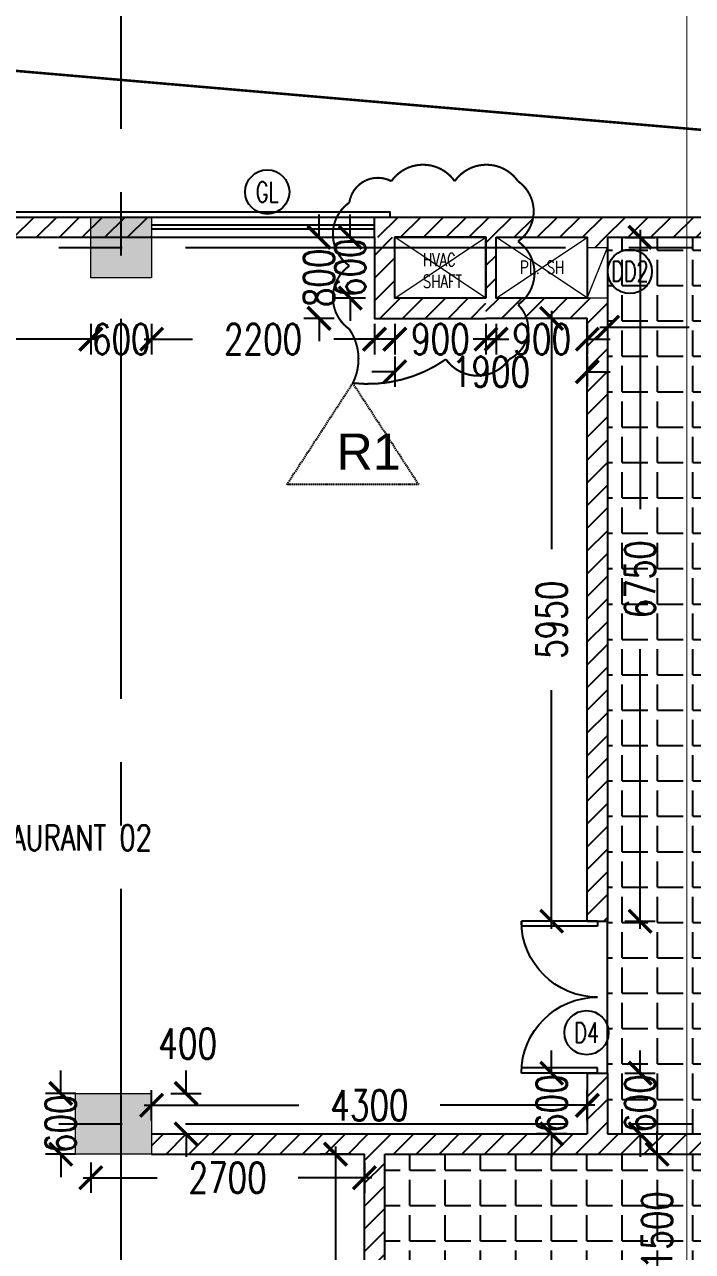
# Model space of a CAD drawing. Header units: millimetres. Extents: x -2076597 to 16308595, y -4402071 to 17875273.
# Drawn here: x -2043102 to -2036510, y -4208771 to -4196661 of the extents above; entities that cross this region are included whole.
import ezdxf
from ezdxf.enums import TextEntityAlignment as Align
from ezdxf.lldxf.tags import DXFTag

# ---------------------------------------------------------------- set-up
doc = ezdxf.new("R2010")
doc.units = ezdxf.units.MM
for name, pattern in [('CENTER', [50.8, 31.75, -6.35, 6.35, -6.35]), ('CENTER2', [1.125, 0.75, -0.125, 0.125, -0.125]), ('DASHDOT', [1, 0.5, -0.25, 0, -0.25]), ('DASHED', [19.05, 12.7, -6.35])]:
    doc.linetypes.add(name, pattern=pattern)
for name, color, linetype, lineweight in [('A- GLAZING', 5, 'Continuous', 9), ('A- LIGHT LINE', 8, 'Continuous', 9), ('A- REF LINES', 5, 'Continuous', 9), ('A- SHAFT', 8, 'Continuous', 9), ('A-COL HATCH', 252, 'Continuous', 9), ('A-DETL-GENF', 92, 'Continuous', 9), ('A-ELEV FINEWALL', 6, 'Continuous', 9), ('S-COL HATCH', 251, 'Continuous', 9), ('S-COLS', 7, 'Continuous', 9)]:
    doc.layers.add(name, color=color, linetype=linetype, lineweight=lineweight)
for name, color, linetype in [('A-DIMS', 4, 'Continuous'), ('a-door', 1, 'Continuous'), ('A-GRID', 8, 'CENTER'), ('A-PARAPET WALL', 4, 'Continuous'), ('A-REV CLOUD', 2, 'DASHED'), ('A-SCHED', 1, 'Continuous'), ('A-SETBACK', 3, 'Continuous'), ('A-SLAB SINING', 252, 'Continuous'), ('A-SLABS', 1, 'Continuous'), ('A-TXTROOM', 3, 'Continuous'), ('A-WALL', 2, 'Continuous'), ('A-WALL HATCH', 8, 'Continuous'), ('S-GRID', 252, 'CENTER2')]:
    doc.layers.add(name, color=color, linetype=linetype)
doc.styles.add('ARIAL', font='arial.ttf')
doc.styles.add('ROMANS', font='romans.shx', dxfattribs={"width": 0.75})
tags = doc.linetypes.add('Sheet-A1-BLOCK-12$0$DASHDOT2', pattern=[0.5, 0.25, -0.125, 0, -0.125]).pattern_tags.tags
tags[10:11] = [DXFTag(74, 4), DXFTag(75, 0), DXFTag(340, '0'), DXFTag(46, 1.0), DXFTag(50, 0.0), DXFTag(44, 0.0), DXFTag(45, 0.0)]
tags[8:9] = [DXFTag(74, 4), DXFTag(75, 0), DXFTag(340, '0'), DXFTag(46, 1.0), DXFTag(50, 0.0), DXFTag(44, 0.0), DXFTag(45, 0.0)]
tags[6:7] = [DXFTag(74, 4), DXFTag(75, 0), DXFTag(340, '0'), DXFTag(46, 1.0), DXFTag(50, 0.0), DXFTag(44, 0.0), DXFTag(45, 0.0)]
tags[4:5] = [DXFTag(74, 4), DXFTag(75, 0), DXFTag(340, '0'), DXFTag(46, 1.0), DXFTag(50, 0.0), DXFTag(44, 0.0), DXFTag(45, 0.0)]
doc.dimstyles.new('DIMM-100', dxfattribs={"dimscale": 150, "dimtxt": 2, "dimasz": 1.5, "dimexe": 1, "dimexo": 0, "dimgap": 2, "dimtad": 0, "dimtoh": 1, "dimdec": 0, "dimzin": 0, "dimdsep": 46, "dimtxsty": 'ROMANS', "dimblk": 'ARCHTICK', "dimcen": 1.5, "dimdle": 0.5, "dimclrd": 8, "dimclre": 8, "dimclrt": 256, "dimazin": 0, "dimtfac": 1, "dimtdec": 0, "dimtix": 1, "dimtofl": 0, "dimtmove": 2, "dimatfit": 3, "dimldrblk": 'DOT', "dimfxl": 0, "dimtolj": 1, "dimtzin": 0, "dimarcsym": 0})
pattern_1 = [(45, (-2740619.58, -3139859.15), (-112.253202, 112.253202), [])]

# ---------------------------------------------------------------- blocks, each defined once
blk = doc.blocks.new('shafts')
at = {"layer": 'A- SHAFT'}
for p, q in [((702172, -978270), (703072, -977670)), ((703072, -978270), (702172, -977670))]:
    blk.add_line(p, q, dxfattribs=at)
blk.add_lwpolyline([(702172, -978270), (703072, -978270), (703072, -977670), (702172, -977670)], close=True, dxfattribs=at)
at = {"layer": 'A-TXTROOM', "insert": (702407, -977904, 0), "char_height": 128, "width": 1088.76, "attachment_point": 1, "style": 'ROMANS'}
blk.add_mtext('PL. SH', dxfattribs=at)
blk = doc.blocks.new('Family - ___-240295-0_ ground floor')
at = {"layer": 'A-SETBACK', "linetype": 'DASHDOT', "lineweight": -2, "ltscale": 2000, "const_width": 25}
blk.add_lwpolyline([(76480, 233663), (47866, 236124), (29166, 193452), (70915, 193452)], close=True, dxfattribs=at)
blk = doc.blocks.new('Double-Flush - 1500 2-565315-1_ first floor')
at = {"layer": 'a-door'}
for p, q in [((-750, 850), (-699, 850)), ((-750, 100), (-750, 850)), ((-699, 100), (-699, 850)), ((699, 100), (699, 848)), ((750, 100), (750, 850)), ((-750, 100), (-699, 100)), ((750, 100), (699, 100))]:
    blk.add_line(p, q, dxfattribs=at)
for centre, start, end in [((-750, 100), 0, 90), ((750, 100), 90, 180)]:
    blk.add_arc(centre, 750, start, end, dxfattribs=at)
blk = doc.blocks.new('_ArchTick')
at = {"color": 0, "linetype": 'ByBlock', "const_width": 0.15}
blk.add_lwpolyline([(-0.5, -0.5), (0.5, 0.5)], dxfattribs=at)
blk = doc.blocks.new('*D524')
at = {"layer": 'A-DIMS', "color": 8, "lineweight": -2, "transparency": 16777216}
for p, q in [((-2036859, -4207811), (-2036859, -4207586)), ((-2036709, -4207811), (-2037009, -4207811)), ((-2036709, -4209311), (-2037009, -4209311)), ((-2036859, -4209311), (-2036859, -4209536))]:
    blk.add_line(p, q, dxfattribs=at)
at = {"layer": 'Defpoints', "color": 0, "transparency": 16777216}
for p in [(-2036859, -4207811), (-2036548, -4207811), (-2036548, -4209311)]:
    blk.add_point(p, dxfattribs=at)
at = {"layer": 'A-DIMS', "color": 8, "lineweight": -2, "transparency": 16777216, "xscale": 225, "yscale": 225, "zscale": 225}
for p, rotation in [((-2036859, -4207811), 270), ((-2036859, -4209311), 90)]:
    blk.add_blockref('_ArchTick', p, dxfattribs=dict(at, rotation=rotation))
at = {"layer": 'A-DIMS', "transparency": 16777216, "insert": (-2036859, -4208561), "char_height": 300, "attachment_point": 5, "rotation": 90, "style": 'ROMANS'}
blk.add_mtext('\\A1;1500', dxfattribs=at)
blk = doc.blocks.new('_Dot')
at = {"color": 0, "linetype": 'ByBlock', "lineweight": -2}
blk.add_line((-0.5, 0), (-1, 0), dxfattribs=at)
at = {"color": 0, "linetype": 'ByBlock', "const_width": 0.5}
blk.add_lwpolyline([(-0.25, 0, 1), (0.25, 0, 1)], format="xyb", close=True, dxfattribs=at)
blk = doc.blocks.new('*D536')
at = {"layer": 'A-DIMS', "color": 8, "lineweight": -2, "transparency": 16777216}
for p, q in [((-2037348, -4199499), (-2037348, -4199799)), ((-2034348, -4199499), (-2034348, -4199799)), ((-2037423, -4199649), (-2036544, -4199649)), ((-2034273, -4199649), (-2035151, -4199649))]:
    blk.add_line(p, q, dxfattribs=at)
at = {"layer": 'Defpoints', "color": 0, "transparency": 16777216}
for p in [(-2037348, -4198761), (-2034348, -4198761), (-2037348, -4199649)]:
    blk.add_point(p, dxfattribs=at)
at = {"layer": 'A-DIMS', "color": 8, "lineweight": -2, "transparency": 16777216, "xscale": 225, "yscale": 225, "zscale": 225, "rotation": 180}
blk.add_blockref('_ArchTick', (-2037348, -4199649), dxfattribs=at)
at = {"layer": 'A-DIMS', "color": 8, "lineweight": -2, "transparency": 16777216, "xscale": 225, "yscale": 225, "zscale": 225}
blk.add_blockref('_ArchTick', (-2034348, -4199649), dxfattribs=at)
at = {"layer": 'A-DIMS', "transparency": 16777216, "insert": (-2035848, -4199649), "char_height": 300, "attachment_point": 5, "style": 'ROMANS'}
blk.add_mtext('\\A1;3000', dxfattribs=at)
blk = doc.blocks.new('*D537')
at = {"layer": 'A-DIMS', "color": 8, "lineweight": -2, "transparency": 16777216}
for p, q in [((-2037027, -4198686), (-2037027, -4201444)), ((-2037177, -4198761), (-2036877, -4198761)), ((-2037027, -4205586), (-2037027, -4202827)), ((-2037177, -4205511), (-2036877, -4205511))]:
    blk.add_line(p, q, dxfattribs=at)
at = {"layer": 'Defpoints', "color": 0, "transparency": 16777216}
for p in [(-2037348, -4198761), (-2037348, -4205511), (-2037027, -4205511)]:
    blk.add_point(p, dxfattribs=at)
at = {"layer": 'A-DIMS', "color": 8, "lineweight": -2, "transparency": 16777216, "xscale": 225, "yscale": 225, "zscale": 225}
for p, rotation in [((-2037027, -4198761), 90), ((-2037027, -4205511), 270)]:
    blk.add_blockref('_ArchTick', p, dxfattribs=dict(at, rotation=rotation))
at = {"layer": 'A-DIMS', "transparency": 16777216, "insert": (-2037027, -4202136), "char_height": 300, "attachment_point": 5, "rotation": 90, "style": 'ROMANS'}
blk.add_mtext('\\A1;6750', dxfattribs=at)
blk = doc.blocks.new('SOP')
at = {"layer": 'A-SCHED', "color": 8}
blk.add_circle((0, 0), 218, dxfattribs=at)
at = {"layer": 'A-SCHED', "style": 'ROMANS', "width": 0.7}
blk.add_attdef('D2', text='', height=200, dxfattribs=at).set_placement((0, 0), align=Align.MIDDLE_CENTER)
blk = doc.blocks.new('*D538')
at = {"layer": 'A-DIMS', "color": 8, "lineweight": -2, "transparency": 16777216}
for p, q in [((-2037027, -4207011), (-2037027, -4206786)), ((-2037177, -4207011), (-2036877, -4207011)), ((-2037177, -4207611), (-2036877, -4207611)), ((-2037027, -4207611), (-2037027, -4207836))]:
    blk.add_line(p, q, dxfattribs=at)
at = {"layer": 'Defpoints', "color": 0, "transparency": 16777216}
for p in [(-2037348, -4207011), (-2037027, -4207011), (-2037348, -4207611)]:
    blk.add_point(p, dxfattribs=at)
at = {"layer": 'A-DIMS', "color": 8, "lineweight": -2, "transparency": 16777216, "xscale": 225, "yscale": 225, "zscale": 225}
for p, rotation in [((-2037027, -4207011), 270), ((-2037027, -4207611), 90)]:
    blk.add_blockref('_ArchTick', p, dxfattribs=dict(at, rotation=rotation))
at = {"layer": 'A-DIMS', "transparency": 16777216, "insert": (-2037027, -4207311), "char_height": 300, "attachment_point": 5, "rotation": 90, "style": 'ROMANS'}
blk.add_mtext('\\A1;600', dxfattribs=at)
blk = doc.blocks.new('*D568')
at = {"layer": 'A-DIMS', "color": 8, "lineweight": -2, "transparency": 16777216}
for p, q in [((-2037900, -4207011), (-2037900, -4206786)), ((-2037750, -4207011), (-2038050, -4207011)), ((-2037750, -4207611), (-2038050, -4207611)), ((-2037900, -4207611), (-2037900, -4207836))]:
    blk.add_line(p, q, dxfattribs=at)
at = {"layer": 'Defpoints', "color": 0, "transparency": 16777216}
for p in [(-2037900, -4207011), (-2037548, -4207011), (-2037548, -4207611)]:
    blk.add_point(p, dxfattribs=at)
at = {"layer": 'A-DIMS', "color": 8, "lineweight": -2, "transparency": 16777216, "xscale": 225, "yscale": 225, "zscale": 225}
for p, rotation in [((-2037900, -4207011), 270), ((-2037900, -4207611), 90)]:
    blk.add_blockref('_ArchTick', p, dxfattribs=dict(at, rotation=rotation))
at = {"layer": 'A-DIMS', "transparency": 16777216, "insert": (-2037900, -4207311), "char_height": 300, "attachment_point": 5, "rotation": 90, "style": 'ROMANS'}
blk.add_mtext('\\A1;600', dxfattribs=at)
blk = doc.blocks.new('*D180')
at = {"layer": 'A-DIMS', "color": 8, "lineweight": -2, "transparency": 16777216}
for p, q in [((-2041848, -4199616), (-2041848, -4199916)), ((-2039648, -4199616), (-2039648, -4199916)), ((-2041923, -4199766), (-2041444, -4199766)), ((-2039573, -4199766), (-2040051, -4199766))]:
    blk.add_line(p, q, dxfattribs=at)
at = {"layer": 'Defpoints', "color": 0, "transparency": 16777216}
for p in [(-2041848, -4198761), (-2039648, -4198761), (-2041848, -4199766)]:
    blk.add_point(p, dxfattribs=at)
at = {"layer": 'A-DIMS', "color": 8, "lineweight": -2, "transparency": 16777216, "xscale": 225, "yscale": 225, "zscale": 225, "rotation": 180}
blk.add_blockref('_ArchTick', (-2041848, -4199766), dxfattribs=at)
at = {"layer": 'A-DIMS', "color": 8, "lineweight": -2, "transparency": 16777216, "xscale": 225, "yscale": 225, "zscale": 225}
blk.add_blockref('_ArchTick', (-2039648, -4199766), dxfattribs=at)
at = {"layer": 'A-DIMS', "transparency": 16777216, "insert": (-2040748, -4199766), "char_height": 300, "attachment_point": 5, "style": 'ROMANS'}
blk.add_mtext('\\A1;2200', dxfattribs=at)
blk = doc.blocks.new('*D181')
at = {"layer": 'A-DIMS', "color": 8, "lineweight": -2, "transparency": 16777216}
for p, q in [((-2042448, -4199616), (-2042448, -4199916)), ((-2041848, -4199616), (-2041848, -4199916)), ((-2042448, -4199766), (-2042673, -4199766)), ((-2041848, -4199766), (-2041623, -4199766))]:
    blk.add_line(p, q, dxfattribs=at)
at = {"layer": 'Defpoints', "color": 0, "transparency": 16777216}
for p in [(-2042448, -4199161), (-2041848, -4199161), (-2042448, -4199766)]:
    blk.add_point(p, dxfattribs=at)
at = {"layer": 'A-DIMS', "color": 8, "lineweight": -2, "transparency": 16777216, "xscale": 225, "yscale": 225, "zscale": 225}
blk.add_blockref('_ArchTick', (-2042448, -4199766), dxfattribs=at)
at = {"layer": 'A-DIMS', "color": 8, "lineweight": -2, "transparency": 16777216, "xscale": 225, "yscale": 225, "zscale": 225, "rotation": 180}
blk.add_blockref('_ArchTick', (-2041848, -4199766), dxfattribs=at)
at = {"layer": 'A-DIMS', "transparency": 16777216, "insert": (-2042148, -4199766), "char_height": 300, "attachment_point": 5, "style": 'ROMANS'}
blk.add_mtext('\\A1;600', dxfattribs=at)
blk = doc.blocks.new('*D569')
at = {"layer": 'A-DIMS', "color": 8, "lineweight": -2, "transparency": 16777216}
for p, q in [((-2045901, -4199616), (-2045901, -4199916)), ((-2042448, -4199616), (-2042448, -4199916)), ((-2045976, -4199766), (-2044871, -4199766)), ((-2042373, -4199766), (-2043478, -4199766))]:
    blk.add_line(p, q, dxfattribs=at)
at = {"layer": 'Defpoints', "color": 0, "transparency": 16777216}
for p in [(-2045901, -4198761), (-2042448, -4198761), (-2042448, -4199766)]:
    blk.add_point(p, dxfattribs=at)
at = {"layer": 'A-DIMS', "color": 8, "lineweight": -2, "transparency": 16777216, "xscale": 225, "yscale": 225, "zscale": 225, "rotation": 180}
blk.add_blockref('_ArchTick', (-2045901, -4199766), dxfattribs=at)
at = {"layer": 'A-DIMS', "color": 8, "lineweight": -2, "transparency": 16777216, "xscale": 225, "yscale": 225, "zscale": 225}
blk.add_blockref('_ArchTick', (-2042448, -4199766), dxfattribs=at)
at = {"layer": 'A-DIMS', "transparency": 16777216, "insert": (-2044174, -4199766), "char_height": 300, "attachment_point": 5, "style": 'ROMANS'}
blk.add_mtext('\\A1;3453', dxfattribs=at)
blk = doc.blocks.new('*D575')
at = {"layer": 'A-DIMS', "color": 8, "lineweight": -2, "transparency": 16777216}
for p, q in [((-2041848, -4207478), (-2041848, -4207178)), ((-2037548, -4207478), (-2037548, -4207178)), ((-2041923, -4207328), (-2040394, -4207328)), ((-2037473, -4207328), (-2039001, -4207328))]:
    blk.add_line(p, q, dxfattribs=at)
at = {"layer": 'Defpoints', "color": 0, "transparency": 16777216}
for p in [(-2041848, -4207328), (-2041848, -4207611), (-2037548, -4207611)]:
    blk.add_point(p, dxfattribs=at)
at = {"layer": 'A-DIMS', "color": 8, "lineweight": -2, "transparency": 16777216, "xscale": 225, "yscale": 225, "zscale": 225, "rotation": 180}
blk.add_blockref('_ArchTick', (-2041848, -4207328), dxfattribs=at)
at = {"layer": 'A-DIMS', "color": 8, "lineweight": -2, "transparency": 16777216, "xscale": 225, "yscale": 225, "zscale": 225}
blk.add_blockref('_ArchTick', (-2037548, -4207328), dxfattribs=at)
at = {"layer": 'A-DIMS', "transparency": 16777216, "insert": (-2039698, -4207328), "char_height": 300, "attachment_point": 5, "style": 'ROMANS'}
blk.add_mtext('\\A1;4300', dxfattribs=at)
blk = doc.blocks.new('*D576')
at = {"layer": 'A-DIMS', "color": 8, "lineweight": -2, "transparency": 16777216}
for p, q in [((-2041508, -4207211), (-2041508, -4206986)), ((-2041658, -4207211), (-2041358, -4207211)), ((-2041658, -4207611), (-2041358, -4207611)), ((-2041508, -4207611), (-2041508, -4207836))]:
    blk.add_line(p, q, dxfattribs=at)
at = {"layer": 'Defpoints', "color": 0, "transparency": 16777216}
for p in [(-2041848, -4207211), (-2041508, -4207211), (-2041848, -4207611)]:
    blk.add_point(p, dxfattribs=at)
at = {"layer": 'A-DIMS', "color": 8, "lineweight": -2, "transparency": 16777216, "xscale": 225, "yscale": 225, "zscale": 225}
for p, rotation in [((-2041508, -4207211), 270), ((-2041508, -4207611), 90)]:
    blk.add_blockref('_ArchTick', p, dxfattribs=dict(at, rotation=rotation))
at = {"layer": 'A-DIMS', "transparency": 16777216, "insert": (-2041492, -4206720), "char_height": 300, "attachment_point": 5, "style": 'ROMANS'}
blk.add_mtext('\\A1;400', dxfattribs=at)
blk = doc.blocks.new('*D182')
at = {"layer": 'A-DIMS', "color": 8, "lineweight": -2, "transparency": 16777216}
for p, q in [((-2042745, -4207211), (-2042745, -4206986)), ((-2042595, -4207211), (-2042895, -4207211)), ((-2042595, -4207811), (-2042895, -4207811)), ((-2042745, -4207811), (-2042745, -4208036))]:
    blk.add_line(p, q, dxfattribs=at)
at = {"layer": 'Defpoints', "color": 0, "transparency": 16777216}
for p in [(-2042448, -4207211), (-2042745, -4207811), (-2042448, -4207811)]:
    blk.add_point(p, dxfattribs=at)
at = {"layer": 'A-DIMS', "color": 8, "lineweight": -2, "transparency": 16777216, "xscale": 225, "yscale": 225, "zscale": 225}
for p, rotation in [((-2042745, -4207211), 270), ((-2042745, -4207811), 90)]:
    blk.add_blockref('_ArchTick', p, dxfattribs=dict(at, rotation=rotation))
at = {"layer": 'A-DIMS', "transparency": 16777216, "insert": (-2042745, -4207511), "char_height": 300, "attachment_point": 5, "rotation": 90, "style": 'ROMANS'}
blk.add_mtext('\\A1;600', dxfattribs=at)
blk = doc.blocks.new('*D577')
at = {"layer": 'A-DIMS', "color": 8, "lineweight": -2, "transparency": 16777216}
for p, q in [((-2042448, -4207893), (-2042448, -4208193)), ((-2039748, -4207893), (-2039748, -4208193)), ((-2042523, -4208043), (-2041794, -4208043)), ((-2039673, -4208043), (-2040401, -4208043))]:
    blk.add_line(p, q, dxfattribs=at)
at = {"layer": 'Defpoints', "color": 0, "transparency": 16777216}
for p in [(-2042448, -4207811), (-2039748, -4207811), (-2039748, -4208043)]:
    blk.add_point(p, dxfattribs=at)
at = {"layer": 'A-DIMS', "color": 8, "lineweight": -2, "transparency": 16777216, "xscale": 225, "yscale": 225, "zscale": 225, "rotation": 180}
blk.add_blockref('_ArchTick', (-2042448, -4208043), dxfattribs=at)
at = {"layer": 'A-DIMS', "color": 8, "lineweight": -2, "transparency": 16777216, "xscale": 225, "yscale": 225, "zscale": 225}
blk.add_blockref('_ArchTick', (-2039748, -4208043), dxfattribs=at)
at = {"layer": 'A-DIMS', "transparency": 16777216, "insert": (-2041098, -4208043), "char_height": 300, "attachment_point": 5, "style": 'ROMANS'}
blk.add_mtext('\\A1;2700', dxfattribs=at)
blk = doc.blocks.new('*D578')
at = {"layer": 'A-DIMS', "color": 8, "lineweight": -2, "transparency": 16777216}
for p, q in [((-2039883, -4207811), (-2040183, -4207811)), ((-2040033, -4207736), (-2040033, -4210064)), ((-2040033, -4213786), (-2040033, -4211457)), ((-2039883, -4213711), (-2040183, -4213711))]:
    blk.add_line(p, q, dxfattribs=at)
at = {"layer": 'Defpoints', "color": 0, "transparency": 16777216}
for p in [(-2039748, -4207811), (-2040033, -4213711), (-2039748, -4213711)]:
    blk.add_point(p, dxfattribs=at)
at = {"layer": 'A-DIMS', "color": 8, "lineweight": -2, "transparency": 16777216, "xscale": 225, "yscale": 225, "zscale": 225}
for p, rotation in [((-2040033, -4207811), 90), ((-2040033, -4213711), 270)]:
    blk.add_blockref('_ArchTick', p, dxfattribs=dict(at, rotation=rotation))
at = {"layer": 'A-DIMS', "transparency": 16777216, "insert": (-2040033, -4210761), "char_height": 300, "attachment_point": 5, "rotation": 90, "style": 'ROMANS'}
blk.add_mtext('\\A1;5900', dxfattribs=at)
blk = doc.blocks.new('COLUMN 1')
at = {"layer": 'A-COL HATCH'}
for points in [[(694486.2, -986424.1), (693886.2, -986424.1), (693886.2, -985824.1), (694486.2, -985824.1)], [(694486.2, -995074.1), (693736.2, -995074.1), (693736.2, -994474.1), (694486.2, -994474.1)]]:
    blk.add_hatch(color=256, dxfattribs=at).paths.add_polyline_path(points)
at = {"layer": 'S-COL HATCH'}
blk.add_hatch(color=256, dxfattribs=at).paths.add_polyline_path([(694486.2, -986424.1), (693886.2, -986424.1), (693886.2, -985824.1), (694486.2, -985824.1)])
at = {"layer": 'S-COLS'}
for points in [[(694486.2, -986424.1), (693886.2, -986424.1), (693886.2, -985824.1), (694486.2, -985824.1)], [(694486.2, -986424.1), (693886.2, -986424.1), (693886.2, -985824.1), (694486.2, -985824.1)], [(694486.2, -995074.1), (693736.2, -995074.1), (693736.2, -994474.1), (694486.2, -994474.1)]]:
    blk.add_lwpolyline(points, close=True, dxfattribs=at)
at = {"layer": 'S-GRID', "ltscale": 5000}
for p, q in [((694186.2, -1035578.8), (694186.2, -974750.2)), ((661071.4, -986124.1), (726350.7, -986124.1)), ((661071.4, -994774.1), (726350.7, -994774.1))]:
    blk.add_line(p, q, dxfattribs=at)
blk = doc.blocks.new('SEC LINES')
at = {"layer": 'A-ELEV FINEWALL', "color": 7, "linetype": 'Sheet-A1-BLOCK-12$0$DASHDOT2', "ltscale": 4000, "const_width": 10}
blk.add_lwpolyline([(-3838666, -18329573), (-3838666, -18385694)], dxfattribs=at)
blk = doc.blocks.new('*D371')
at = {"layer": 'A-DIMS', "color": 8, "lineweight": -2, "transparency": 16777216}
for p, q in [((-2037750, -4199561), (-2038050, -4199561)), ((-2037900, -4199486), (-2037900, -4201839)), ((-2037900, -4205586), (-2037900, -4203232)), ((-2037750, -4205511), (-2038050, -4205511))]:
    blk.add_line(p, q, dxfattribs=at)
at = {"layer": 'Defpoints', "color": 0, "transparency": 16777216}
for p in [(-2037900, -4199561), (-2037548, -4199561), (-2037548, -4205511)]:
    blk.add_point(p, dxfattribs=at)
at = {"layer": 'A-DIMS', "color": 8, "lineweight": -2, "transparency": 16777216, "xscale": 225, "yscale": 225, "zscale": 225}
for p, rotation in [((-2037900, -4199561), 90), ((-2037900, -4205511), 270)]:
    blk.add_blockref('_ArchTick', p, dxfattribs=dict(at, rotation=rotation))
at = {"layer": 'A-DIMS', "transparency": 16777216, "insert": (-2037900, -4202536), "char_height": 300, "attachment_point": 5, "rotation": 90, "style": 'ROMANS'}
blk.add_mtext('\\A1;5950', dxfattribs=at)
blk = doc.blocks.new('*D372')
at = {"layer": 'A-DIMS', "color": 8, "lineweight": -2, "transparency": 16777216}
for p, q in [((-2039448, -4199616), (-2039448, -4199916)), ((-2038548, -4199616), (-2038548, -4199916)), ((-2039448, -4199766), (-2039673, -4199766)), ((-2038548, -4199766), (-2038323, -4199766))]:
    blk.add_line(p, q, dxfattribs=at)
at = {"layer": 'Defpoints', "color": 0, "transparency": 16777216}
for p in [(-2039448, -4199361), (-2038548, -4199361), (-2039448, -4199766)]:
    blk.add_point(p, dxfattribs=at)
at = {"layer": 'A-DIMS', "color": 8, "lineweight": -2, "transparency": 16777216, "xscale": 225, "yscale": 225, "zscale": 225}
blk.add_blockref('_ArchTick', (-2039448, -4199766), dxfattribs=at)
at = {"layer": 'A-DIMS', "color": 8, "lineweight": -2, "transparency": 16777216, "xscale": 225, "yscale": 225, "zscale": 225, "rotation": 180}
blk.add_blockref('_ArchTick', (-2038548, -4199766), dxfattribs=at)
at = {"layer": 'A-DIMS', "transparency": 16777216, "insert": (-2038998, -4199766), "char_height": 300, "attachment_point": 5, "style": 'ROMANS'}
blk.add_mtext('\\A1;900', dxfattribs=at)
blk = doc.blocks.new('*D373')
at = {"layer": 'A-DIMS', "color": 8, "lineweight": -2, "transparency": 16777216}
for p, q in [((-2039888, -4198761), (-2039888, -4198536)), ((-2039738, -4198761), (-2040038, -4198761)), ((-2039738, -4199361), (-2040038, -4199361)), ((-2039888, -4199361), (-2039888, -4199586))]:
    blk.add_line(p, q, dxfattribs=at)
at = {"layer": 'Defpoints', "color": 0, "transparency": 16777216}
for p in [(-2039888, -4198761), (-2039448, -4198761), (-2039448, -4199361)]:
    blk.add_point(p, dxfattribs=at)
at = {"layer": 'A-DIMS', "color": 8, "lineweight": -2, "transparency": 16777216, "xscale": 225, "yscale": 225, "zscale": 225}
for p, rotation in [((-2039888, -4198761), 270), ((-2039888, -4199361), 90)]:
    blk.add_blockref('_ArchTick', p, dxfattribs=dict(at, rotation=rotation))
at = {"layer": 'A-DIMS', "transparency": 16777216, "insert": (-2039888, -4199061), "char_height": 300, "attachment_point": 5, "rotation": 90, "style": 'ROMANS'}
blk.add_mtext('\\A1;600', dxfattribs=at)
blk = doc.blocks.new('*D374')
at = {"layer": 'A-DIMS', "color": 8, "lineweight": -2, "transparency": 16777216}
for p, q in [((-2038448, -4199616), (-2038448, -4199916)), ((-2037548, -4199616), (-2037548, -4199916)), ((-2038448, -4199766), (-2038673, -4199766)), ((-2037548, -4199766), (-2037323, -4199766))]:
    blk.add_line(p, q, dxfattribs=at)
at = {"layer": 'Defpoints', "color": 0, "transparency": 16777216}
for p in [(-2038448, -4199361), (-2037548, -4199361), (-2037548, -4199766)]:
    blk.add_point(p, dxfattribs=at)
at = {"layer": 'A-DIMS', "color": 8, "lineweight": -2, "transparency": 16777216, "xscale": 225, "yscale": 225, "zscale": 225}
blk.add_blockref('_ArchTick', (-2038448, -4199766), dxfattribs=at)
at = {"layer": 'A-DIMS', "color": 8, "lineweight": -2, "transparency": 16777216, "xscale": 225, "yscale": 225, "zscale": 225, "rotation": 180}
blk.add_blockref('_ArchTick', (-2037548, -4199766), dxfattribs=at)
at = {"layer": 'A-DIMS', "transparency": 16777216, "insert": (-2037998, -4199766), "char_height": 300, "attachment_point": 5, "style": 'ROMANS'}
blk.add_mtext('\\A1;900', dxfattribs=at)
blk = doc.blocks.new('*D375')
at = {"layer": 'A-DIMS', "color": 8, "lineweight": -2, "transparency": 16777216}
for p, q in [((-2039448, -4199938), (-2039448, -4200238)), ((-2037548, -4199938), (-2037548, -4200238)), ((-2039448, -4200088), (-2039673, -4200088)), ((-2037548, -4200088), (-2037323, -4200088))]:
    blk.add_line(p, q, dxfattribs=at)
at = {"layer": 'Defpoints', "color": 0, "transparency": 16777216}
for p in [(-2039448, -4199361), (-2037548, -4199361), (-2039448, -4200088)]:
    blk.add_point(p, dxfattribs=at)
at = {"layer": 'A-DIMS', "color": 8, "lineweight": -2, "transparency": 16777216, "xscale": 225, "yscale": 225, "zscale": 225}
blk.add_blockref('_ArchTick', (-2039448, -4200088), dxfattribs=at)
at = {"layer": 'A-DIMS', "color": 8, "lineweight": -2, "transparency": 16777216, "xscale": 225, "yscale": 225, "zscale": 225, "rotation": 180}
blk.add_blockref('_ArchTick', (-2037548, -4200088), dxfattribs=at)
at = {"layer": 'A-DIMS', "transparency": 16777216, "insert": (-2038498, -4200088), "char_height": 300, "attachment_point": 5, "style": 'ROMANS'}
blk.add_mtext('\\A1;1900', dxfattribs=at)
blk = doc.blocks.new('*D376')
at = {"layer": 'A-DIMS', "color": 8, "lineweight": -2, "transparency": 16777216}
for p, q in [((-2040196, -4198761), (-2040196, -4198536)), ((-2040046, -4198761), (-2040346, -4198761)), ((-2040046, -4199561), (-2040346, -4199561)), ((-2040196, -4199561), (-2040196, -4199786))]:
    blk.add_line(p, q, dxfattribs=at)
at = {"layer": 'Defpoints', "color": 0, "transparency": 16777216}
for p in [(-2040196, -4198761), (-2039648, -4198761), (-2039648, -4199561)]:
    blk.add_point(p, dxfattribs=at)
at = {"layer": 'A-DIMS', "color": 8, "lineweight": -2, "transparency": 16777216, "xscale": 225, "yscale": 225, "zscale": 225}
for p, rotation in [((-2040196, -4198761), 270), ((-2040196, -4199561), 90)]:
    blk.add_blockref('_ArchTick', p, dxfattribs=dict(at, rotation=rotation))
at = {"layer": 'A-DIMS', "transparency": 16777216, "insert": (-2040196, -4199161), "char_height": 300, "attachment_point": 5, "rotation": 90, "style": 'ROMANS'}
blk.add_mtext('\\A1;800', dxfattribs=at)

msp = doc.modelspace()

# ---------------------------------------------------------------- hatches: boundary and pattern name
at = {"layer": 'A-SLAB SINING'}
h = msp.add_hatch(dxfattribs=at)
h.set_pattern_fill('ANGLE', color=256, scale=50)
h.set_pattern_definition([(0, (1802100.65, 14255482.13), (0, 349.25), [254, -95.25]), (90, (1802100.65, 14255482.13), (-349.25, 2e-14), [254, -95.25])])
h.paths.add_polyline_path([(-2037347.9, -4207610.5), (-2037347.9, -4198760.5), (-2033347.9, -4198760.5), (-2033347.9, -4207210.5), (-2034347.9, -4207210.5), (-2034347.9, -4207610.5)])
h = msp.add_hatch(dxfattribs=at)
h.set_pattern_fill('ANGLE', color=256, scale=50)
h.set_pattern_definition([(0, (1802100.65, 14255482.13), (0, 349.25), [254, -95.25]), (90, (1802100.65, 14255482.13), (-349.25, 2e-14), [254, -95.25])])
h.paths.add_polyline_path([(-2028447.9, -4213710.5), (-2039547.9, -4213710.5), (-2039547.9, -4207810.5), (-2028447.9, -4207810.5)])
h.paths.add_polyline_path([(-2031447.9, -4207810.5), (-2029597.9, -4207810.5), (-2029597.9, -4207110.5), (-2031447.9, -4207110.5)])
h.paths.add_polyline_path([(-2029597.9, -4209610.5), (-2028447.9, -4209610.5), (-2028447.9, -4207810.5), (-2029597.9, -4207810.5)])
at = {"layer": 'A-WALL HATCH'}
h = msp.add_hatch(dxfattribs=at)
h.set_pattern_fill('ANSI31', color=256, scale=50)
h.set_pattern_definition(pattern_1)
h.paths.add_polyline_path([(-2049570.9, -4207136.3), (-2049754.1, -4207056), (-2051058.6, -4210032.8), (-2050875.4, -4210113)])
h.paths.add_polyline_path([(-2045447.9, -4198760.5), (-2045447.9, -4198560.5), (-2046031.2, -4198560.5), (-2047345.9, -4201560.5), (-2047162.7, -4201640.8), (-2045900.5, -4198760.5)])
h.paths.add_polyline_path([(-2041847.9, -4198760.5), (-2041847.9, -4198560.5), (-2043247.9, -4198560.5), (-2043247.9, -4198760.5)])
h.paths.add_polyline_path([(-2039647.9, -4198560.5), (-2039647.9, -4198760.5), (-2033347.9, -4198760.5), (-2033347.9, -4205460.5), (-2028247.9, -4205460.5), (-2028247.9, -4205260.5), (-2033147.9, -4205260.5), (-2033147.9, -4198560.5)])
h = msp.add_hatch(dxfattribs=at)
h.set_pattern_fill('ANSI31', color=256, scale=50)
h.set_pattern_definition([(45, (1802100.65, 14255482.13), (-112.2532015, 112.2532015), [])])
h.paths.add_polyline_path([(-2038547.9, -4199360.5), (-2039447.9, -4199360.5), (-2039447.9, -4198760.5), (-2038547.9, -4198760.5)], flags=17)
h.paths.add_polyline_path([(-2039647.9, -4199560.5), (-2038547.9, -4199560.5), (-2038547.9, -4198760.5), (-2039647.9, -4198760.5)])
h = msp.add_hatch(dxfattribs=at)
h.set_pattern_fill('ANSI31', color=256, scale=50)
h.set_pattern_definition(pattern_1)
h.paths.add_polyline_path([(-2037347.9, -4207510.5), (-2037547.9, -4207510.5), (-2037547.9, -4207610.5), (-2037347.9, -4207610.5)])
h.paths.add_polyline_path([(-2037347.9, -4207010.5), (-2037547.9, -4207010.5), (-2037547.9, -4207510.5), (-2037347.9, -4207510.5)])
h.paths.add_polyline_path([(-2037547.9, -4198860.5), (-2037347.9, -4198860.5), (-2037347.9, -4198760.5), (-2037547.9, -4198760.5)], flags=17)
h.paths.add_polyline_path([(-2037347.9, -4199360.5), (-2038447.9, -4199360.5), (-2038447.9, -4198760.5), (-2038547.9, -4198760.5), (-2038547.9, -4199560.5), (-2037547.9, -4199560.5), (-2037547.9, -4205510.5), (-2037347.9, -4205510.5)])
h = msp.add_hatch(dxfattribs=at)
h.set_pattern_fill('ANSI31', color=256, scale=50)
h.set_pattern_definition(pattern_1)
h.paths.add_polyline_path([(-2034347.9, -4207610.5), (-2041847.9, -4207610.5), (-2041847.9, -4207810.5), (-2039747.9, -4207810.5), (-2039747.9, -4213910.5), (-2039047.9, -4213910.5), (-2039047.9, -4213710.5), (-2039547.9, -4213710.5), (-2039547.9, -4207810.5), (-2034347.9, -4207810.5)])
h.paths.add_polyline_path([(-2034047.9, -4209310.5), (-2036547.9, -4209310.5), (-2036547.9, -4213710.5), (-2037047.9, -4213710.5), (-2037047.9, -4213910.5), (-2034047.9, -4213910.5), (-2034047.9, -4213710.5), (-2036347.9, -4213710.5), (-2036347.9, -4209510.5), (-2034047.9, -4209510.5)])
h.paths.add_polyline_path([(-2033147.9, -4209310.5), (-2034047.9, -4209310.5), (-2034047.9, -4209510.5), (-2033147.9, -4209510.5)])
h.paths.add_polyline_path([(-2033747.9, -4213710.5), (-2034047.9, -4213710.5), (-2034047.9, -4213910.5), (-2033747.9, -4213910.5)])
h.paths.add_polyline_path([(-2031447.9, -4209310.5), (-2031647.9, -4209310.5), (-2031647.9, -4213910.5), (-2030947.9, -4213910.5), (-2030947.9, -4213710.5), (-2031447.9, -4213710.5)], flags=17)
h.paths.add_polyline_path([(-2028447.9, -4208610.5), (-2029497.9, -4208610.5), (-2029497.9, -4207810.5), (-2028447.9, -4207810.5)], flags=16)
h.paths.add_polyline_path([(-2028447.9, -4207610.5), (-2029397.9, -4207610.5), (-2029397.9, -4207110.5), (-2028447.9, -4207110.5)], flags=16)
h.paths.add_polyline_path([(-2028247.9, -4207610.5), (-2028447.9, -4207610.5), (-2028447.9, -4207110.5), (-2028247.9, -4207110.5), (-2028247.9, -4206960.5), (-2028447.9, -4206960.5), (-2028447.9, -4207010.5), (-2031647.9, -4207010.5), (-2031647.9, -4207810.5), (-2031447.9, -4207810.5), (-2031447.9, -4207110.5), (-2029597.9, -4207110.5), (-2029597.9, -4208810.5), (-2028447.9, -4208810.5), (-2028447.9, -4213710.5), (-2028947.9, -4213710.5), (-2028947.9, -4213910.5), (-2028247.9, -4213910.5), (-2028247.9, -4208610.5), (-2028447.9, -4208610.5), (-2028447.9, -4207810.5), (-2028247.9, -4207810.5)])

# ---------------------------------------------------------------- linework, layer by layer
at = {"layer": 'A- GLAZING'}
msp.add_line((-2037547.9, -4199360.5), (-2037347.9, -4198860.5), dxfattribs=at)
for points in [[(-2039647.9, -4198560.5), (-2041847.9, -4198560.5)], [(-2039647.9, -4198760.5), (-2041847.9, -4198760.5)]]:
    msp.add_lwpolyline(points, dxfattribs=at)
msp.add_lwpolyline([(-2037547.9, -4198860.5), (-2037347.9, -4198860.5), (-2037347.9, -4199360.5), (-2037547.9, -4199360.5)], close=True, dxfattribs=at)
at = {"layer": 'A- LIGHT LINE'}
for p, q in [((-2039447.9, -4199360.5), (-2038547.9, -4198760.5)), ((-2038547.9, -4199360.5), (-2039447.9, -4198760.5))]:
    msp.add_line(p, q, dxfattribs=at)
at = {"layer": 'A-PARAPET WALL'}
for points in [[(-2039647.9, -4198640.5), (-2041847.9, -4198640.5)], [(-2039647.9, -4198680.5), (-2041847.9, -4198680.5)]]:
    msp.add_lwpolyline(points, dxfattribs=at)
at = {"layer": 'A-REV CLOUD', "const_width": 20}
msp.add_lwpolyline([(-2038231.8, -4198206.9, 0.5205671), (-2038856.8, -4198206.9, 0.5205671), (-2039481.8, -4198206.9, 0.5205671), (-2039896.3, -4198417.4, 0.5205671), (-2039896.3, -4199042.4, 0.5205671), (-2039896.3, -4199667.4, -0.2715531), (-2039862.5, -4200199.8, 0.1823058), (-2038943.3, -4199964.4, 0.5205671), (-2038318.3, -4199964.4, 0.5205671), (-2038231.8, -4199425.9, 0.5205671), (-2038231.8, -4198800.9, 0.5205671)], format="xyb", close=True, dxfattribs=at)
at = {"layer": 'A-REV CLOUD'}
msp.add_lwpolyline([(-2040512.5, -4201199.8), (-2039862.5, -4200199.8), (-2039212.5, -4201199.8)], close=True, dxfattribs=at)
at = {"layer": 'A-SLABS'}
msp.add_line((-2037347.9, -4207010.5), (-2037347.9, -4205510.5), dxfattribs=at)
msp.add_lwpolyline([(-2045831.2, -4198510.5), (-2039647.9, -4198510.5), (-2039497.9, -4198510.5), (-2039497.9, -4198560.5)], dxfattribs=at)
at = {"layer": 'A-WALL'}
for p, q in [((-2046031.2, -4198560.5), (-2033147.9, -4198560.5)), ((-2039647.9, -4198760.5), (-2039647.9, -4198560.5)), ((-2045900.5, -4198760.5), (-2039647.9, -4198760.5)), ((-2039447.9, -4198760.5), (-2038547.9, -4198760.5)), ((-2038447.9, -4198760.5), (-2037547.9, -4198760.5)), ((-2037547.9, -4198760.5), (-2037547.9, -4199360.5)), ((-2037347.9, -4198760.5), (-2033347.9, -4198760.5)), ((-2037347.9, -4198760.5), (-2037347.9, -4205510.5)), ((-2037547.9, -4205510.5), (-2037347.9, -4205510.5)), ((-2037547.9, -4207010.5), (-2037547.9, -4207610.5)), ((-2037547.9, -4207010.5), (-2037347.9, -4207010.5)), ((-2037347.9, -4207010.5), (-2037347.9, -4207610.5)), ((-2041847.9, -4207610.5), (-2037547.9, -4207610.5)), ((-2037347.9, -4207610.5), (-2034347.9, -4207610.5)), ((-2041847.9, -4207810.5), (-2039747.9, -4207810.5)), ((-2039747.9, -4213910.5), (-2039747.9, -4207810.5)), ((-2039547.9, -4213710.5), (-2039547.9, -4207810.5)), ((-2039547.9, -4207810.5), (-2033747.9, -4207810.5))]:
    msp.add_line(p, q, dxfattribs=at)
for points in [[(-2039647.9, -4198760.5), (-2039647.9, -4199560.5), (-2038547.9, -4199560.5)], [(-2038547.9, -4199360.5), (-2038547.9, -4198760.5), (-2039447.9, -4198760.5)], [(-2038547.9, -4199360.5), (-2038547.9, -4198760.5)], [(-2037547.9, -4199360.5), (-2038447.9, -4199360.5), (-2038447.9, -4198760.5)], [(-2037547.9, -4205510.5), (-2037547.9, -4199560.5), (-2038547.9, -4199560.5)]]:
    msp.add_lwpolyline(points, dxfattribs=at)
msp.add_lwpolyline([(-2038547.9, -4199360.5), (-2039447.9, -4199360.5), (-2039447.9, -4198760.5), (-2038547.9, -4198760.5)], close=True, dxfattribs=at)

# ---------------------------------------------------------------- block references
at = {"layer": 'A- LIGHT LINE'}
msp.add_blockref('shafts', (-2740619.6, -3221090.2), dxfattribs=at)
at = {"layer": 'A- REF LINES'}
msp.add_blockref('SEC LINES', (1802100.7, 14138502.7), dxfattribs=at)
at = {"layer": 'A-DETL-GENF', "color": 8}
msp.add_blockref('Family - ___-240295-0_ ground floor', (-2094762.5, -4432922.9), dxfattribs=at)
at = {"layer": 'A-GRID', "color": 8}
msp.add_blockref('COLUMN 1', (-2736334, -3212736.4), dxfattribs=at)
at = {"layer": 'A-SCHED'}
for p, values in [((-2040706.5, -4198313.2), {'D2': 'GL'}), ((-2037128, -4199097.4), {'D2': 'DD2'}), ((-2037555.2, -4206611.1), {'D2': 'D4'})]:
    msp.add_blockref('SOP', p, dxfattribs=at).add_auto_attribs(values)
at = {"layer": 'A-WALL', "lineweight": 18, "xscale": -1, "rotation": 90}
msp.add_blockref('Double-Flush - 1500 2-565315-1_ first floor', (-2037347.9, -4206260.5), dxfattribs=at)

# ---------------------------------------------------------------- texts
at = {"layer": 'A-REV CLOUD', "insert": (-2040024.5, -4200697.3), "char_height": 356, "attachment_point": 1, "style": 'ARIAL'}
msp.add_mtext_dynamic_manual_height_columns('R1', width=753, gutter_width=1780, heights=[0], dxfattribs=at)
at = {"layer": 'A-TXTROOM', "attachment_point": 1, "style": 'ROMANS'}
for s, insert, char_height, width in [('HVAC \\PSHAFT', (-2039170.8, -4198917.8), 128, 1088.756), ('RESTAURANT 02', (-2043847.9, -4204561.8, 0), 250.282, 3684.893)]:
    msp.add_mtext(s, dxfattribs=dict(at, insert=insert, char_height=char_height, width=width))

# ---------------------------------------------------------------- dimensions: what is measured, and where the dimension line sits
at = {"layer": 'A-DIMS'}
for base, p1, p2, picture, middle in [((-2040195.8, -4198760.5), (-2039647.9, -4199560.5), (-2039647.9, -4198760.5), '*D376', (-2040195.8, -4199160.5)), ((-2039887.8, -4198760.5), (-2039447.9, -4199360.5), (-2039447.9, -4198760.5), '*D373', (-2039887.8, -4199060.5)), ((-2037026.9, -4205510.5), (-2037347.9, -4198760.5), (-2037347.9, -4205510.5), '*D537', (-2037026.9, -4202135.5)), ((-2037899.8, -4199560.5), (-2037547.9, -4205510.5), (-2037547.9, -4199560.5), '*D371', (-2037899.8, -4202535.5)), ((-2037026.9, -4207010.5), (-2037347.9, -4207610.5), (-2037347.9, -4207010.5), '*D538', (-2037026.9, -4207310.5)), ((-2036859.2, -4207810.5), (-2036547.9, -4209310.5), (-2036547.9, -4207810.5), '*D524', (-2036859.2, -4208560.5))]:
    dim = msp.add_linear_dim(base=base, p1=p1, p2=p2, angle=90, dimstyle='DIMM-100', override={"dimfxlon": 1}, dxfattribs=at)
    dim.commit()
    dim.dimension.update_dxf_attribs({"geometry": picture, "text_midpoint": middle})
for p1, p2, distance, picture, middle in [((-2045900.5, -4198760.5), (-2042447.9, -4198760.5), -1005.1, '*D569', (-2044174.2, -4199765.7)), ((-2039647.9, -4198760.5), (-2041847.9, -4198760.5), 1005.1, '*D180', (-2040747.9, -4199765.7)), ((-2041847.9, -4199160.5), (-2042447.9, -4199160.5), 605.1, '*D181', (-2042147.9, -4199765.7)), ((-2037547.9, -4207610.5), (-2037547.9, -4207010.5), 352, '*D568', (-2037899.8, -4207310.5)), ((-2042447.9, -4207210.5), (-2042447.9, -4207810.5), -297.2, '*D182', (-2042745.1, -4207510.5)), ((-2037547.9, -4207610.5), (-2041847.9, -4207610.5), -282.9, '*D575', (-2039697.9, -4207327.6)), ((-2039747.9, -4207810.5), (-2039747.9, -4213710.5), -285.2, '*D578', (-2040033, -4210760.5)), ((-2042447.9, -4207810.5), (-2039747.9, -4207810.5), -232.4, '*D577', (-2041097.9, -4208042.9))]:
    dim = msp.add_aligned_dim(p1=p1, p2=p2, distance=distance, dimstyle='DIMM-100', override={"dimfxlon": 1}, dxfattribs=at)
    dim.commit()
    dim.dimension.update_dxf_attribs({"geometry": picture, "text_midpoint": middle})
for base, p1, p2, picture, middle in [((-2037347.9, -4199648.5), (-2034347.9, -4198760.5), (-2037347.9, -4198760.5), '*D536', (-2035847.9, -4199648.5)), ((-2039447.9, -4199765.7), (-2038547.9, -4199360.5), (-2039447.9, -4199360.5), '*D372', (-2038997.9, -4199765.7)), ((-2039447.9, -4200088.4), (-2037547.9, -4199360.5), (-2039447.9, -4199360.5), '*D375', (-2038497.9, -4200088.4)), ((-2037547.9, -4199765.7), (-2038447.9, -4199360.5), (-2037547.9, -4199360.5), '*D374', (-2037997.9, -4199765.7))]:
    dim = msp.add_linear_dim(base=base, p1=p1, p2=p2, dimstyle='DIMM-100', override={"dimfxlon": 1}, dxfattribs=at)
    dim.commit()
    dim.dimension.update_dxf_attribs({"geometry": picture, "text_midpoint": middle})
dim = msp.add_linear_dim(base=(-2041507.8, -4207210.5), p1=(-2041847.9, -4207610.5), p2=(-2041847.9, -4207210.5), angle=90, dimstyle='DIMM-100', override={"dimfxlon": 1}, dxfattribs=at)
dim.commit()
dim.dimension.update_dxf_attribs({"geometry": '*D576', "text_midpoint": (-2041491.6, -4206720.1), "dimtype": 129})

doc.saveas('drawing.dxf')
